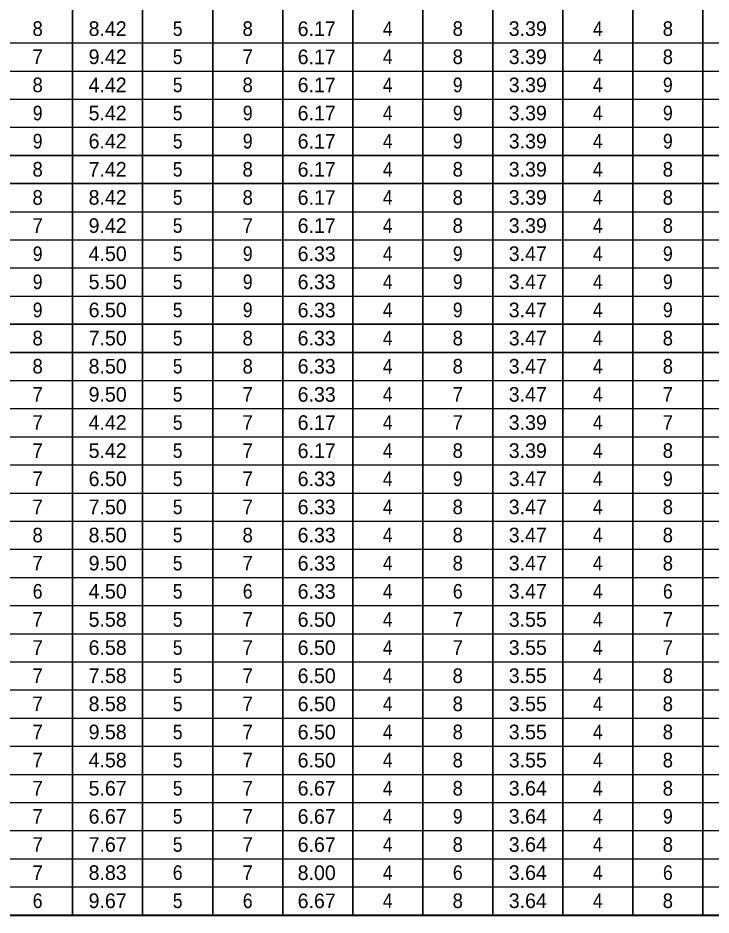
# Model space of a CAD drawing. Extents: x -66 to 305, y 432 to 707.
# Drawn here: x 58 to 119.6, y 490.4 to 570.2 of the extents above; entities that cross this region are included whole.
import ezdxf
from ezdxf.enums import TextEntityAlignment as Align

# ---------------------------------------------------------------- set-up
doc = ezdxf.new("R2010")
doc.units = 0
doc.header["$LTSCALE"] = 0.52
doc.layers.add('1', color=7, linetype='Continuous', lineweight=13)

msp = doc.modelspace()

# ---------------------------------------------------------------- linework, layer by layer
at = {"layer": '1', "lineweight": 35}
for p, q in [((62.8786, 490.4389), (62.8786, 625.4389)), ((69.0986, 490.4389), (69.0986, 625.4389)), ((75.3186, 490.4389), (75.3186, 625.4389)), ((81.5386, 490.4389), (81.5386, 625.4389)), ((87.7586, 490.4389), (87.7586, 625.4389)), ((93.9786, 490.4389), (93.9786, 625.4389)), ((100.1986, 490.4389), (100.1986, 625.4389)), ((106.4186, 490.4389), (106.4186, 625.4389)), ((112.6386, 490.4389), (112.6386, 625.4389)), ((118.8586, 490.4389), (118.8586, 625.4389)), ((4.9761, 557.9389), (250.7446, 557.9389)), ((4.9761, 555.4389), (250.7446, 555.4389)), ((4.9761, 542.9389), (250.7446, 542.9389)), ((4.9761, 540.4389), (250.7446, 540.4389))]:
    msp.add_line(p, q, dxfattribs=at)
at = {"layer": '1', "lineweight": 25}
for p, q in [((4.9761, 567.9389), (250.7446, 567.9389)), ((-13.6839, 565.4389), (250.7446, 565.4389)), ((4.9761, 562.9389), (250.7446, 562.9389)), ((4.9761, 560.4389), (250.7446, 560.4389)), ((4.9761, 552.9389), (250.7446, 552.9389)), ((-13.6839, 550.4389), (250.7446, 550.4389)), ((4.9761, 547.9389), (250.7446, 547.9389)), ((4.9761, 545.4389), (250.7446, 545.4389)), ((4.9761, 537.9389), (250.7446, 537.9389)), ((-13.6839, 535.4389), (250.7446, 535.4389)), ((4.9761, 532.9389), (250.7446, 532.9389)), ((4.9761, 530.4389), (250.7446, 530.4389)), ((4.9761, 527.9389), (250.7446, 527.9389)), ((4.9761, 527.9389), (244.3786, 527.9389)), ((4.9761, 525.4389), (250.7446, 525.4389)), ((4.9761, 522.9389), (250.7446, 522.9389)), ((-13.6839, 520.4389), (250.7446, 520.4389)), ((4.9761, 517.9389), (250.7446, 517.9389)), ((4.9761, 515.4389), (250.7446, 515.4389)), ((4.9761, 512.9389), (250.7446, 512.9389)), ((4.9761, 510.4389), (250.7446, 510.4389)), ((4.9761, 507.9389), (250.7446, 507.9389)), ((-13.6839, 505.4389), (250.7446, 505.4389)), ((4.9761, 502.9389), (250.7446, 502.9389)), ((4.9761, 500.4389), (250.7446, 500.4389)), ((4.9761, 497.9389), (250.7446, 497.9389)), ((4.9761, 495.4389), (250.7446, 495.4389)), ((4.9761, 492.9389), (250.7446, 492.9389))]:
    msp.add_line(p, q, dxfattribs=at)
at = {"layer": '1', "lineweight": 40}
msp.add_line((-13.6839, 490.4389), (250.7446, 490.4389), dxfattribs=at)

# ---------------------------------------------------------------- texts
at = {"layer": '1'}
for s, width, p in [('8', 0.95, (59.7692, 568.5598)), ('5', 0.9, (72.2085, 568.5598)), ('8', 0.95, (78.4292, 568.5598)), ('4', 0.9, (90.8686, 568.5598)), ('8', 0.95, (97.0892, 568.5598)), ('4', 0.9, (109.5286, 568.5598)), ('8', 0.95, (115.7492, 568.5598)), ('7', 0.95, (59.7696, 566.0598)), ('5', 0.9, (72.2085, 566.0598)), ('7', 0.95, (78.4296, 566.0598)), ('4', 0.9, (90.8686, 566.0598)), ('8', 0.95, (97.0892, 566.0598)), ('4', 0.9, (109.5286, 566.0598)), ('8', 0.95, (115.7492, 566.0598)), ('8', 0.95, (59.7692, 563.5598)), ('5', 0.9, (72.2085, 563.5598)), ('8', 0.95, (78.4292, 563.5598)), ('4', 0.9, (90.8686, 563.5598)), ('9', 0.9, (97.0894, 563.5598)), ('4', 0.9, (109.5286, 563.5598)), ('9', 0.9, (115.7494, 563.5598)), ('9', 0.9, (59.7694, 561.0598)), ('5', 0.9, (72.2085, 561.0598)), ('9', 0.9, (78.4294, 561.0598)), ('4', 0.9, (90.8686, 561.0598)), ('9', 0.9, (97.0894, 561.0598)), ('4', 0.9, (109.5286, 561.0598)), ('9', 0.9, (115.7494, 561.0598)), ('9', 0.9, (59.7694, 558.5598)), ('5', 0.9, (72.2085, 558.5598)), ('9', 0.9, (78.4294, 558.5598)), ('4', 0.9, (90.8686, 558.5598)), ('9', 0.9, (97.0894, 558.5598)), ('4', 0.9, (109.5286, 558.5598)), ('9', 0.9, (115.7494, 558.5598)), ('8', 0.95, (59.7692, 556.0598)), ('5', 0.9, (72.2085, 556.0598)), ('8', 0.95, (78.4292, 556.0598)), ('4', 0.9, (90.8686, 556.0598)), ('8', 0.95, (97.0892, 556.0598)), ('4', 0.9, (109.5286, 556.0598)), ('8', 0.95, (115.7492, 556.0598)), ('8', 0.95, (59.7692, 553.5598)), ('5', 0.9, (72.2085, 553.5598)), ('8', 0.95, (78.4292, 553.5598)), ('4', 0.9, (90.8686, 553.5598)), ('8', 0.95, (97.0892, 553.5598)), ('4', 0.9, (109.5286, 553.5598)), ('8', 0.95, (115.7492, 553.5598)), ('7', 0.95, (59.7696, 551.0598)), ('5', 0.9, (72.2085, 551.0598)), ('7', 0.95, (78.4296, 551.0598)), ('4', 0.9, (90.8686, 551.0598)), ('8', 0.95, (97.0892, 551.0598)), ('4', 0.9, (109.5286, 551.0598)), ('8', 0.95, (115.7492, 551.0598)), ('9', 0.9, (59.7694, 548.5598)), ('5', 0.9, (72.2085, 548.5598)), ('9', 0.9, (78.4294, 548.5598)), ('4', 0.9, (90.8686, 548.5598)), ('9', 0.9, (97.0894, 548.5598)), ('4', 0.9, (109.5286, 548.5598)), ('9', 0.9, (115.7494, 548.5598)), ('9', 0.9, (59.7694, 546.0598)), ('5', 0.9, (72.2085, 546.0598)), ('9', 0.9, (78.4294, 546.0598)), ('4', 0.9, (90.8686, 546.0598)), ('9', 0.9, (97.0894, 546.0598)), ('4', 0.9, (109.5286, 546.0598)), ('9', 0.9, (115.7494, 546.0598)), ('9', 0.9, (59.7694, 543.5598)), ('5', 0.9, (72.2085, 543.5598)), ('9', 0.9, (78.4294, 543.5598)), ('4', 0.9, (90.8686, 543.5598)), ('9', 0.9, (97.0894, 543.5598)), ('4', 0.9, (109.5286, 543.5598)), ('9', 0.9, (115.7494, 543.5598)), ('8', 0.95, (59.7692, 541.0598)), ('5', 0.9, (72.2085, 541.0598)), ('8', 0.95, (78.4292, 541.0598)), ('4', 0.9, (90.8686, 541.0598)), ('8', 0.95, (97.0892, 541.0598)), ('4', 0.9, (109.5286, 541.0598)), ('8', 0.95, (115.7492, 541.0598)), ('8', 0.95, (59.7692, 538.5598)), ('5', 0.9, (72.2085, 538.5598)), ('8', 0.95, (78.4292, 538.5598)), ('4', 0.9, (90.8686, 538.5598)), ('8', 0.95, (97.0892, 538.5598)), ('4', 0.9, (109.5286, 538.5598)), ('8', 0.95, (115.7492, 538.5598)), ('7', 0.95, (59.7696, 536.0598)), ('5', 0.9, (72.2085, 536.0598)), ('7', 0.95, (78.4296, 536.0598)), ('4', 0.9, (90.8686, 536.0598)), ('7', 0.95, (97.0896, 536.0598)), ('4', 0.9, (109.5286, 536.0598)), ('7', 0.95, (115.7496, 536.0598)), ('7', 0.95, (59.7696, 533.5598)), ('5', 0.9, (72.2085, 533.5598)), ('7', 0.95, (78.4296, 533.5598)), ('4', 0.9, (90.8686, 533.5598)), ('7', 0.95, (97.0896, 533.5598)), ('4', 0.9, (109.5286, 533.5598)), ('7', 0.95, (115.7496, 533.5598)), ('7', 0.95, (59.7696, 531.0598)), ('5', 0.9, (72.2085, 531.0598)), ('7', 0.95, (78.4296, 531.0598)), ('4', 0.9, (90.8686, 531.0598)), ('8', 0.95, (97.0892, 531.0598)), ('4', 0.9, (109.5286, 531.0598)), ('8', 0.95, (115.7492, 531.0598)), ('7', 0.95, (59.7696, 528.5598)), ('5', 0.9, (72.2085, 528.5598)), ('7', 0.95, (78.4296, 528.5598)), ('4', 0.9, (90.8686, 528.5598)), ('9', 0.9, (97.0894, 528.5598)), ('4', 0.9, (109.5286, 528.5598)), ('9', 0.9, (115.7494, 528.5598)), ('7', 0.95, (59.7696, 526.0598)), ('5', 0.9, (72.2085, 526.0598)), ('7', 0.95, (78.4296, 526.0598)), ('4', 0.9, (90.8686, 526.0598)), ('8', 0.95, (97.0892, 526.0598)), ('4', 0.9, (109.5286, 526.0598)), ('8', 0.95, (115.7492, 526.0598)), ('8', 0.95, (59.7692, 523.5598)), ('5', 0.9, (72.2085, 523.5598)), ('8', 0.95, (78.4292, 523.5598)), ('4', 0.9, (90.8686, 523.5598)), ('8', 0.95, (97.0892, 523.5598)), ('4', 0.9, (109.5286, 523.5598)), ('8', 0.95, (115.7492, 523.5598)), ('7', 0.95, (59.7696, 521.0598)), ('5', 0.9, (72.2085, 521.0598)), ('7', 0.95, (78.4296, 521.0598)), ('4', 0.9, (90.8686, 521.0598)), ('8', 0.95, (97.0892, 521.0598)), ('4', 0.9, (109.5286, 521.0598)), ('8', 0.95, (115.7492, 521.0598)), ('6', 0.9, (59.7685, 518.5598)), ('5', 0.9, (72.2085, 518.5598)), ('6', 0.9, (78.4285, 518.5598)), ('4', 0.9, (90.8686, 518.5598)), ('6', 0.9, (97.0885, 518.5598)), ('4', 0.9, (109.5286, 518.5598)), ('6', 0.9, (115.7485, 518.5598)), ('7', 0.95, (59.7696, 516.0598)), ('5', 0.9, (72.2085, 516.0598)), ('7', 0.95, (78.4296, 516.0598)), ('4', 0.9, (90.8686, 516.0598)), ('7', 0.95, (97.0896, 516.0598)), ('4', 0.9, (109.5286, 516.0598)), ('7', 0.95, (115.7496, 516.0598)), ('7', 0.95, (59.7696, 513.5598)), ('5', 0.9, (72.2085, 513.5598)), ('7', 0.95, (78.4296, 513.5598)), ('4', 0.9, (90.8686, 513.5598)), ('7', 0.95, (97.0896, 513.5598)), ('4', 0.9, (109.5286, 513.5598)), ('7', 0.95, (115.7496, 513.5598)), ('7', 0.95, (59.7696, 511.0598)), ('5', 0.9, (72.2085, 511.0598)), ('7', 0.95, (78.4296, 511.0598)), ('4', 0.9, (90.8686, 511.0598)), ('8', 0.95, (97.0892, 511.0598)), ('4', 0.9, (109.5286, 511.0598)), ('8', 0.95, (115.7492, 511.0598)), ('7', 0.95, (59.7696, 508.5598)), ('5', 0.9, (72.2085, 508.5598)), ('7', 0.95, (78.4296, 508.5598)), ('4', 0.9, (90.8686, 508.5598)), ('8', 0.95, (97.0892, 508.5598)), ('4', 0.9, (109.5286, 508.5598)), ('8', 0.95, (115.7492, 508.5598)), ('7', 0.95, (59.7696, 506.0598)), ('5', 0.9, (72.2085, 506.0598)), ('7', 0.95, (78.4296, 506.0598)), ('4', 0.9, (90.8686, 506.0598)), ('8', 0.95, (97.0892, 506.0598)), ('4', 0.9, (109.5286, 506.0598)), ('8', 0.95, (115.7492, 506.0598)), ('7', 0.95, (59.7696, 503.5598)), ('5', 0.9, (72.2085, 503.5598)), ('7', 0.95, (78.4296, 503.5598)), ('4', 0.9, (90.8686, 503.5598)), ('8', 0.95, (97.0892, 503.5598)), ('4', 0.9, (109.5286, 503.5598)), ('8', 0.95, (115.7492, 503.5598)), ('7', 0.95, (59.7696, 501.0598)), ('5', 0.9, (72.2085, 501.0598)), ('7', 0.95, (78.4296, 501.0598)), ('4', 0.9, (90.8686, 501.0598)), ('8', 0.95, (97.0892, 501.0598)), ('4', 0.9, (109.5286, 501.0598)), ('8', 0.95, (115.7492, 501.0598)), ('7', 0.95, (59.7696, 498.5598)), ('5', 0.9, (72.2085, 498.5598)), ('7', 0.95, (78.4296, 498.5598)), ('4', 0.9, (90.8686, 498.5598)), ('9', 0.9, (97.0894, 498.5598)), ('4', 0.9, (109.5286, 498.5598)), ('9', 0.9, (115.7494, 498.5598)), ('7', 0.95, (59.7696, 496.0598)), ('5', 0.9, (72.2085, 496.0598)), ('7', 0.95, (78.4296, 496.0598)), ('4', 0.9, (90.8686, 496.0598)), ('8', 0.95, (97.0892, 496.0598)), ('4', 0.9, (109.5286, 496.0598)), ('8', 0.95, (115.7492, 496.0598)), ('7', 0.95, (59.7696, 493.5598)), ('6', 0.9, (72.2085, 493.5598)), ('7', 0.95, (78.4296, 493.5598)), ('4', 0.9, (90.8686, 493.5598)), ('6', 0.9, (97.0885, 493.5598)), ('4', 0.9, (109.5286, 493.5598)), ('6', 0.9, (115.7485, 493.5598)), ('6', 0.9, (59.7685, 491.0598)), ('5', 0.9, (72.2085, 491.0598)), ('6', 0.9, (78.4285, 491.0598)), ('4', 0.9, (90.8686, 491.0598)), ('8', 0.95, (97.0892, 491.0598)), ('4', 0.9, (109.5286, 491.0598)), ('8', 0.95, (115.7492, 491.0598))]:
    msp.add_text(s, height=1.3, dxfattribs=dict(at, width=width)).set_placement(p, align=Align.CENTER)
for s, p in [('8.42', (65.9886, 568.5598)), ('6.17', (84.5565, 568.5514)), ('3.39', (103.3084, 568.5598)), ('9.42', (65.9886, 566.0598)), ('6.17', (84.5565, 566.0514)), ('3.39', (103.3084, 566.0598)), ('4.42', (65.9886, 563.5598)), ('6.17', (84.5565, 563.5514)), ('3.39', (103.3084, 563.5598)), ('5.42', (65.9886, 561.0598)), ('6.17', (84.5565, 561.0514)), ('3.39', (103.3084, 561.0598)), ('6.42', (65.9886, 558.5598)), ('6.17', (84.5565, 558.5514)), ('3.39', (103.3084, 558.5598)), ('7.42', (65.9886, 556.0598)), ('6.17', (84.5565, 556.0514)), ('3.39', (103.3084, 556.0598)), ('8.42', (65.9886, 553.5598)), ('6.17', (84.5565, 553.5514)), ('3.39', (103.3084, 553.5598)), ('9.42', (65.9886, 551.0598)), ('6.17', (84.5565, 551.0514)), ('3.39', (103.3084, 551.0598)), ('4.50', (65.9886, 548.5598)), ('6.33', (84.5565, 548.5514)), ('3.47', (103.3086, 548.5598)), ('5.50', (65.9886, 546.0598)), ('6.33', (84.5565, 546.0514)), ('3.47', (103.3086, 546.0598)), ('6.50', (65.9886, 543.5598)), ('6.33', (84.5565, 543.5514)), ('3.47', (103.3086, 543.5598)), ('7.50', (65.9886, 541.0598)), ('6.33', (84.5565, 541.0514)), ('3.47', (103.3086, 541.0598)), ('8.50', (65.9886, 538.5598)), ('6.33', (84.5565, 538.5514)), ('3.47', (103.3086, 538.5598)), ('9.50', (65.9886, 536.0598)), ('6.33', (84.5565, 536.0514)), ('3.47', (103.3086, 536.0598)), ('4.42', (65.9886, 533.5598)), ('6.17', (84.5565, 533.5514)), ('3.39', (103.3084, 533.5598)), ('5.42', (65.9886, 531.0598)), ('6.17', (84.5565, 531.0514)), ('3.39', (103.3084, 531.0598)), ('6.50', (65.9886, 528.5598)), ('6.33', (84.5565, 528.5514)), ('3.47', (103.3086, 528.5598)), ('7.50', (65.9886, 526.0598)), ('6.33', (84.5565, 526.0514)), ('3.47', (103.3086, 526.0598)), ('8.50', (65.9886, 523.5598)), ('6.33', (84.5565, 523.5514)), ('3.47', (103.3086, 523.5598)), ('9.50', (65.9886, 521.0598)), ('6.33', (84.5565, 521.0514)), ('3.47', (103.3086, 521.0598)), ('4.50', (65.9886, 518.5598)), ('6.33', (84.5565, 518.5514)), ('3.47', (103.3086, 518.5598)), ('5.58', (65.989, 516.0598)), ('6.50', (84.5565, 516.0514)), ('3.55', (103.3092, 516.0598)), ('6.58', (65.989, 513.5598)), ('6.50', (84.5565, 513.5514)), ('3.55', (103.3092, 513.5598)), ('7.58', (65.989, 511.0598)), ('6.50', (84.5565, 511.0514)), ('3.55', (103.3092, 511.0598)), ('8.58', (65.989, 508.5598)), ('6.50', (84.5565, 508.5514)), ('3.55', (103.3092, 508.5598)), ('9.58', (65.989, 506.0598)), ('6.50', (84.5565, 506.0514)), ('3.55', (103.3092, 506.0598)), ('4.58', (65.989, 503.5598)), ('6.50', (84.5565, 503.5514)), ('3.55', (103.3092, 503.5598)), ('5.67', (65.9886, 501.0598)), ('6.67', (84.5565, 501.0514)), ('3.64', (103.3093, 501.0598)), ('6.67', (65.9886, 498.5598)), ('6.67', (84.5565, 498.5514)), ('3.64', (103.3093, 498.5598)), ('7.67', (65.9886, 496.0598)), ('6.67', (84.5565, 496.0514)), ('3.64', (103.3093, 496.0598)), ('8.83', (65.9885, 493.5598)), ('8.00', (84.5565, 493.5514)), ('3.64', (103.3093, 493.5598)), ('9.67', (65.9886, 491.0598)), ('6.67', (84.5565, 491.0514)), ('3.64', (103.3093, 491.0598))]:
    msp.add_text(s, height=1.3, dxfattribs=at).set_placement(p, align=Align.CENTER)

doc.saveas('drawing.dxf')
